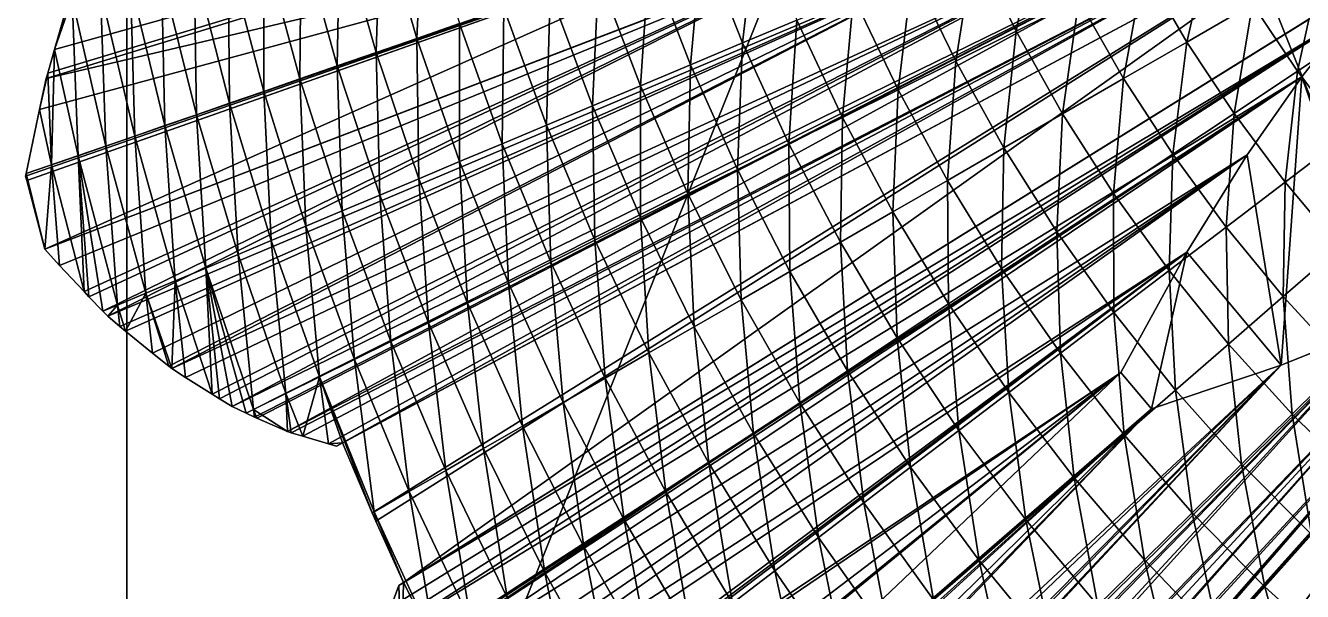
# Model space of a CAD drawing. Header units: inches. Extents: x 62 to 1153, y 3 to 780.
# Drawn here: x 1099.68 to 1114, y 733.6 to 739.94 of the extents above; entities that cross this region are included whole.
import ezdxf

# ---------------------------------------------------------------- set-up
doc = ezdxf.new("R2010")
doc.units = ezdxf.units.IN
doc.header["$MEASUREMENT"] = 0
doc.layers.add('ConstLine', color=6, linetype='Continuous')
doc.layers.add('ObjLayer', color=2, linetype='Continuous')

msp = doc.modelspace()

# ---------------------------------------------------------------- linework, layer by layer
at = {"layer": 'ConstLine'}
for points in [[(1120.817, 772.324), (1100.817, 722.324), (1100.817, 772.324)], [(1100.817, 722.324), (1120.817, 772.324), (1120.817, 722.324)], [(1120.817, 722.324, 4), (1100.817, 772.324, 4), (1100.817, 722.324, 4)], [(1100.817, 772.324, 4), (1120.817, 722.324, 4), (1113.931, 745.614, 4)], [(1100.817, 772.324, 4), (1100.817, 722.324), (1100.817, 722.324, 4)], [(1100.817, 722.324), (1100.817, 772.324, 4), (1100.817, 772.324)], [(1113.931, 745.614, 4), (1120.817, 722.324, 4), (1113.99, 745.462, 4)], [(1113.99, 745.462, 4), (1120.817, 722.324, 4), (1114.222, 744.897, 4)], [(1108.949, 741.469, 36.5), (1110.102, 742.483, 36.5), (1099.914, 739.347, 27.856)], [(1110.102, 742.483, 36.5), (1099.931, 739.407, 27.772), (1099.914, 739.347, 27.856)], [(1110.102, 742.483, 36.5), (1100.007, 739.674, 27.405), (1099.931, 739.407, 27.772)], [(1110.102, 742.483, 36.5), (1100.169, 740.233, 26.638), (1100.007, 739.674, 27.405)], [(1108.949, 741.469, 36.5), (1099.688, 738.285, 29.138), (1099.682, 738.253, 29.178)], [(1108.949, 741.469, 36.5), (1099.682, 738.253, 29.178), (1099.695, 738.204, 29.174)], [(1108.949, 741.469, 36.5), (1099.84, 739.001, 28.272), (1099.688, 738.285, 29.138)], [(1108.949, 741.469, 36.5), (1099.695, 738.204, 29.174), (1099.899, 737.437, 29.1)], [(1108.949, 741.469, 36.5), (1099.914, 739.347, 27.856), (1099.84, 739.001, 28.272)], [(1109.131, 740.967, 36.5), (1108.949, 741.469, 36.5), (1099.899, 737.437, 29.1)], [(1114.584, 741.332, 36.5), (1103.238, 735.267, 22.768), (1114.744, 741.417, 36.5)], [(1114.744, 741.417, 36.5), (1103.238, 735.267, 22.768), (1103.569, 734.481, 22.684)], [(1114.744, 741.417, 36.5), (1103.569, 734.481, 22.684), (1103.611, 734.388, 22.676)], [(1114.744, 741.417, 36.5), (1103.611, 734.388, 22.676), (1103.922, 733.701, 22.623)], [(1115.142, 740.677, 36.5), (1114.744, 741.417, 36.5), (1103.922, 733.701, 22.623)], [(1114.584, 741.332, 36.5), (1103.169, 735.23, 22.926), (1103.238, 735.267, 22.768)], [(1113.884, 741.191, 36.5), (1103.169, 735.23, 22.926), (1114.584, 741.332, 36.5)], [(1104.141, 741.331, 17.573), (1104.072, 739.798, 18.453), (1103.664, 741.199, 18.478)], [(1104.141, 741.331, 17.573), (1104.549, 739.963, 17.556), (1104.072, 739.798, 18.453)], [(1113.014, 741.066, 36.5), (1102.621, 735.392, 23.896), (1113.884, 741.191, 36.5)], [(1113.884, 741.191, 36.5), (1102.621, 735.392, 23.896), (1102.663, 735.379, 23.82)], [(1113.884, 741.191, 36.5), (1102.663, 735.379, 23.82), (1102.791, 735.341, 23.592)], [(1103.208, 741.073, 19.381), (1103.177, 739.489, 20.243), (1102.772, 740.952, 20.281)], [(1113.884, 741.191, 36.5), (1102.791, 735.341, 23.592), (1103.08, 735.255, 23.078)], [(1113.884, 741.191, 36.5), (1103.08, 735.255, 23.078), (1103.169, 735.23, 22.926)], [(1103.208, 741.073, 19.381), (1103.615, 739.64, 19.349), (1103.177, 739.489, 20.243)], [(1103.664, 741.199, 18.478), (1103.615, 739.64, 19.349), (1103.208, 741.073, 19.381)], [(1103.664, 741.199, 18.478), (1104.072, 739.798, 18.453), (1103.615, 739.64, 19.349)], [(1107.883, 741.117, 12.146), (1107.724, 739.746, 13.068), (1107.266, 740.904, 13.049)], [(1107.883, 741.117, 12.146), (1108.333, 740.001, 12.178), (1107.724, 739.746, 13.068)], [(1111.038, 741.134, 8.634), (1110.791, 739.878, 9.573), (1110.319, 740.833, 9.515)], [(1111.493, 740.226, 8.705), (1110.791, 739.878, 9.573), (1111.038, 741.134, 8.634)], [(1109.131, 740.967, 36.5), (1099.899, 737.437, 29.1), (1100.062, 737.255, 28.749)], [(1109.131, 740.967, 36.5), (1100.062, 737.255, 28.749), (1100.338, 736.961, 28.179)], [(1109.131, 740.967, 36.5), (1100.338, 736.961, 28.179), (1100.392, 736.902, 28.066)], [(1109.131, 740.967, 36.5), (1100.392, 736.902, 28.066), (1100.55, 736.741, 27.754)], [(1109.131, 740.967, 36.5), (1100.55, 736.741, 27.754), (1100.607, 736.685, 27.645)], [(1109.131, 740.967, 36.5), (1100.607, 736.685, 27.645), (1110.666, 740.932, 36.5)], [(1110.666, 740.932, 36.5), (1100.607, 736.685, 27.645), (1100.741, 736.57, 27.378)], [(1110.666, 740.932, 36.5), (1100.741, 736.57, 27.378), (1100.804, 736.519, 27.256)], [(1110.666, 740.932, 36.5), (1100.804, 736.519, 27.256), (1101.105, 736.272, 26.678)], [(1110.666, 740.932, 36.5), (1101.105, 736.272, 26.678), (1101.291, 736.126, 26.334)], [(1110.666, 740.932, 36.5), (1101.291, 736.126, 26.334), (1101.323, 736.1, 26.275)], [(1110.666, 740.932, 36.5), (1101.323, 736.1, 26.275), (1111.95, 740.973, 36.5)], [(1111.95, 740.973, 36.5), (1101.323, 736.1, 26.275), (1101.478, 735.998, 25.975)], [(1111.95, 740.973, 36.5), (1101.478, 735.998, 25.975), (1101.777, 735.81, 25.418)], [(1111.95, 740.973, 36.5), (1101.777, 735.81, 25.418), (1101.859, 735.758, 25.266)], [(1111.95, 740.973, 36.5), (1101.859, 735.758, 25.266), (1101.998, 735.674, 25.016)], [(1111.95, 740.973, 36.5), (1101.998, 735.674, 25.016), (1113.014, 741.066, 36.5)], [(1113.014, 741.066, 36.5), (1101.998, 735.674, 25.016), (1102.156, 735.599, 24.72)], [(1113.014, 741.066, 36.5), (1102.156, 735.599, 24.72), (1102.251, 735.555, 24.548)], [(1113.014, 741.066, 36.5), (1102.251, 735.555, 24.548), (1102.275, 735.544, 24.504)], [(1113.014, 741.066, 36.5), (1102.275, 735.544, 24.504), (1102.621, 735.392, 23.896)], [(1102.772, 740.952, 20.281), (1102.757, 739.343, 21.135), (1102.354, 740.837, 21.18)], [(1102.772, 740.952, 20.281), (1103.177, 739.489, 20.243), (1102.757, 739.343, 21.135)], [(1112.982, 740.964, 6.985), (1112.706, 739.757, 7.914), (1112.223, 740.588, 7.842)], [(1113.443, 740.182, 7.07), (1112.706, 739.757, 7.914), (1112.982, 740.964, 6.985)], [(1102.354, 740.837, 21.18), (1102.355, 739.204, 22.026), (1101.955, 740.727, 22.076)], [(1102.354, 740.837, 21.18), (1102.757, 739.343, 21.135), (1102.355, 739.204, 22.026)], [(1107.266, 740.904, 13.049), (1107.139, 739.501, 13.96), (1106.675, 740.699, 13.952)], [(1107.266, 740.904, 13.049), (1107.724, 739.746, 13.068), (1107.139, 739.501, 13.96)], [(1110.319, 740.833, 9.515), (1110.116, 739.544, 10.444), (1109.63, 740.545, 10.4)], [(1110.319, 740.833, 9.515), (1110.791, 739.878, 9.573), (1110.116, 739.544, 10.444)], [(1101.955, 740.727, 22.076), (1101.97, 739.071, 22.916), (1101.573, 740.621, 22.97)], [(1101.955, 740.727, 22.076), (1102.355, 739.204, 22.026), (1101.97, 739.071, 22.916)], [(1115.142, 740.677, 36.5), (1103.922, 733.701, 22.623), (1115.009, 740.595, 36.5)], [(1106.675, 740.699, 13.952), (1106.578, 739.266, 14.851), (1106.109, 740.503, 14.855)], [(1106.675, 740.699, 13.952), (1107.139, 739.501, 13.96), (1106.578, 739.266, 14.851)], [(1101.208, 740.52, 23.863), (1101.246, 738.82, 24.693), (1100.858, 740.423, 24.754)], [(1101.573, 740.621, 22.97), (1101.6, 738.943, 23.804), (1101.208, 740.52, 23.863)], [(1101.208, 740.52, 23.863), (1101.6, 738.943, 23.804), (1101.246, 738.82, 24.693)], [(1101.573, 740.621, 22.97), (1101.97, 739.071, 22.916), (1101.6, 738.943, 23.804)], [(1115.009, 740.595, 36.5), (1103.922, 733.701, 22.623), (1103.869, 733.668, 22.743)], [(1115.009, 740.595, 36.5), (1103.869, 733.668, 22.743), (1114.538, 740.059, 36.5)], [(1106.109, 740.503, 14.855), (1106.04, 739.041, 15.742), (1105.566, 740.315, 15.757)], [(1106.109, 740.503, 14.855), (1106.578, 739.266, 14.851), (1106.04, 739.041, 15.742)], [(1109.63, 740.545, 10.4), (1109.467, 739.222, 11.318), (1108.968, 740.267, 11.288)], [(1109.63, 740.545, 10.4), (1110.116, 739.544, 10.444), (1109.467, 739.222, 11.318)], [(1112.223, 740.588, 7.842), (1111.997, 739.347, 8.762), (1111.493, 740.226, 8.705)], [(1112.706, 739.757, 7.914), (1111.997, 739.347, 8.762), (1112.223, 740.588, 7.842)], [(1114.207, 740.623, 6.233), (1113.946, 739.429, 7.141), (1113.443, 740.182, 7.07)], [(1114.683, 739.919, 6.318), (1113.946, 739.429, 7.141), (1114.207, 740.623, 6.233)], [(1100.858, 740.423, 24.754), (1100.907, 738.703, 25.581), (1100.524, 740.331, 25.644)], [(1100.858, 740.423, 24.754), (1101.246, 738.82, 24.693), (1100.907, 738.703, 25.581)], [(1100.205, 740.243, 26.534), (1100.007, 739.674, 27.405), (1100.169, 740.233, 26.638)], [(1100.205, 740.243, 26.534), (1100.271, 738.483, 27.358), (1100.007, 739.674, 27.405)], [(1100.524, 740.331, 25.644), (1100.582, 738.59, 26.469), (1100.205, 740.243, 26.534)], [(1100.205, 740.243, 26.534), (1100.582, 738.59, 26.469), (1100.271, 738.483, 27.358)], [(1100.524, 740.331, 25.644), (1100.907, 738.703, 25.581), (1100.582, 738.59, 26.469)], [(1105.566, 740.315, 15.757), (1105.523, 738.824, 16.632), (1105.047, 740.136, 16.657)], [(1105.566, 740.315, 15.757), (1106.04, 739.041, 15.742), (1105.523, 738.824, 16.632)], [(1108.968, 740.267, 11.288), (1108.843, 738.913, 12.194), (1108.333, 740.001, 12.178)], [(1108.968, 740.267, 11.288), (1109.467, 739.222, 11.318), (1108.843, 738.913, 12.194)], [(1111.493, 740.226, 8.705), (1111.313, 738.952, 9.615), (1110.791, 739.878, 9.573)], [(1111.997, 739.347, 8.762), (1111.313, 738.952, 9.615), (1111.493, 740.226, 8.705)], [(1105.047, 740.136, 16.657), (1105.027, 738.616, 17.522), (1104.549, 739.963, 17.556)], [(1105.047, 740.136, 16.657), (1105.523, 738.824, 16.632), (1105.027, 738.616, 17.522)], [(1113.443, 740.182, 7.07), (1113.235, 738.956, 7.97), (1112.706, 739.757, 7.914)], [(1113.946, 739.429, 7.141), (1113.235, 738.956, 7.97), (1113.443, 740.182, 7.07)], [(1114.538, 740.059, 36.5), (1103.697, 733.194, 23.412), (1103.646, 733.051, 23.614)], [(1114.538, 740.059, 36.5), (1103.646, 733.051, 23.614), (1113.995, 739.368, 36.5)], [(1114.538, 740.059, 36.5), (1103.78, 733.424, 23.084), (1103.697, 733.194, 23.412)], [(1114.538, 740.059, 36.5), (1103.869, 733.668, 22.743), (1103.78, 733.424, 23.084)], [(1104.549, 739.963, 17.556), (1104.55, 738.417, 18.41), (1104.072, 739.798, 18.453)], [(1104.549, 739.963, 17.556), (1105.027, 738.616, 17.522), (1104.55, 738.417, 18.41)], [(1108.333, 740.001, 12.178), (1108.243, 738.615, 13.071), (1107.724, 739.746, 13.068)], [(1108.333, 740.001, 12.178), (1108.843, 738.913, 12.194), (1108.243, 738.615, 13.071)], [(1113.995, 739.368, 36.5), (1114.958, 736.616, 36.5), (1114.538, 740.059, 36.5)], [(1104.072, 739.798, 18.453), (1104.093, 738.225, 19.298), (1103.615, 739.64, 19.349)], [(1104.072, 739.798, 18.453), (1104.55, 738.417, 18.41), (1104.093, 738.225, 19.298)], [(1110.791, 739.878, 9.573), (1110.655, 738.572, 10.471), (1110.116, 739.544, 10.444)], [(1111.313, 738.952, 9.615), (1110.655, 738.572, 10.471), (1110.791, 739.878, 9.573)], [(1114.683, 739.919, 6.318), (1114.491, 738.707, 7.198), (1113.946, 739.429, 7.141)], [(1100.007, 739.674, 27.405), (1099.973, 738.38, 28.248), (1099.931, 739.407, 27.772)], [(1100.007, 739.674, 27.405), (1100.271, 738.483, 27.358), (1099.973, 738.38, 28.248)], [(1103.615, 739.64, 19.349), (1103.654, 738.041, 20.185), (1103.177, 739.489, 20.243)], [(1103.615, 739.64, 19.349), (1104.093, 738.225, 19.298), (1103.654, 738.041, 20.185)], [(1107.724, 739.746, 13.068), (1107.666, 738.329, 13.95), (1107.139, 739.501, 13.96)], [(1107.724, 739.746, 13.068), (1108.243, 738.615, 13.071), (1107.666, 738.329, 13.95)], [(1112.706, 739.757, 7.914), (1112.548, 738.499, 8.803), (1111.997, 739.347, 8.762)], [(1113.235, 738.956, 7.97), (1112.548, 738.499, 8.803), (1112.706, 739.757, 7.914)], [(1107.139, 739.501, 13.96), (1107.111, 738.055, 14.829), (1106.578, 739.266, 14.851)], [(1107.139, 739.501, 13.96), (1107.666, 738.329, 13.95), (1107.111, 738.055, 14.829)], [(1110.116, 739.544, 10.444), (1110.02, 738.206, 11.331), (1109.467, 739.222, 11.318)], [(1110.116, 739.544, 10.444), (1110.655, 738.572, 10.471), (1110.02, 738.206, 11.331)], [(1099.931, 739.407, 27.772), (1099.973, 738.38, 28.248), (1099.84, 739.001, 28.272)], [(1099.931, 739.407, 27.772), (1099.84, 739.001, 28.272), (1099.914, 739.347, 27.856)], [(1103.177, 739.489, 20.243), (1103.232, 737.865, 21.071), (1102.757, 739.343, 21.135)], [(1103.177, 739.489, 20.243), (1103.654, 738.041, 20.185), (1103.232, 737.865, 21.071)], [(1113.995, 739.368, 36.5), (1103.445, 732.274, 24.596), (1113.382, 738.494, 36.5)], [(1113.995, 739.368, 36.5), (1103.494, 732.475, 24.336), (1103.445, 732.274, 24.596)], [(1113.995, 739.368, 36.5), (1103.511, 732.54, 24.253), (1103.494, 732.475, 24.336)], [(1113.995, 739.368, 36.5), (1103.518, 732.565, 24.222), (1103.511, 732.54, 24.253)], [(1113.995, 739.368, 36.5), (1103.646, 733.051, 23.614), (1103.518, 732.565, 24.222)], [(1113.946, 739.429, 7.141), (1113.807, 738.187, 8.012), (1113.235, 738.956, 7.97)], [(1113.382, 738.494, 36.5), (1113.765, 736.138, 36.5), (1113.995, 739.368, 36.5)], [(1113.995, 739.368, 36.5), (1113.765, 736.138, 36.5), (1114.958, 736.616, 36.5)], [(1114.491, 738.707, 7.198), (1113.807, 738.187, 8.012), (1113.946, 739.429, 7.141)], [(1102.757, 739.343, 21.135), (1102.827, 737.695, 21.956), (1102.355, 739.204, 22.026)], [(1102.757, 739.343, 21.135), (1103.232, 737.865, 21.071), (1102.827, 737.695, 21.956)], [(1106.578, 739.266, 14.851), (1106.578, 737.79, 15.709), (1106.04, 739.041, 15.742)], [(1106.578, 739.266, 14.851), (1107.111, 738.055, 14.829), (1106.578, 737.79, 15.709)], [(1109.467, 739.222, 11.318), (1109.409, 737.853, 12.192), (1108.843, 738.913, 12.194)], [(1109.467, 739.222, 11.318), (1110.02, 738.206, 11.331), (1109.409, 737.853, 12.192)], [(1111.997, 739.347, 8.762), (1111.885, 738.058, 9.641), (1111.313, 738.952, 9.615)], [(1112.548, 738.499, 8.803), (1111.885, 738.058, 9.641), (1111.997, 739.347, 8.762)], [(1101.97, 739.071, 22.916), (1102.065, 737.376, 23.727), (1101.6, 738.943, 23.804)], [(1102.355, 739.204, 22.026), (1102.438, 737.532, 22.842), (1101.97, 739.071, 22.916)], [(1101.97, 739.071, 22.916), (1102.438, 737.532, 22.842), (1102.065, 737.376, 23.727)], [(1102.355, 739.204, 22.026), (1102.827, 737.695, 21.956), (1102.438, 737.532, 22.842)], [(1099.84, 739.001, 28.272), (1099.973, 738.38, 28.248), (1099.688, 738.285, 29.138)], [(1101.6, 738.943, 23.804), (1101.706, 737.225, 24.612), (1101.246, 738.82, 24.693)], [(1101.6, 738.943, 23.804), (1102.065, 737.376, 23.727), (1101.706, 737.225, 24.612)], [(1106.04, 739.041, 15.742), (1106.065, 737.536, 16.588), (1105.523, 738.824, 16.632)], [(1106.04, 739.041, 15.742), (1106.578, 737.79, 15.709), (1106.065, 737.536, 16.588)], [(1111.313, 738.952, 9.615), (1111.246, 737.632, 10.482), (1110.655, 738.572, 10.471)], [(1111.885, 738.058, 9.641), (1111.246, 737.632, 10.482), (1111.313, 738.952, 9.615)], [(1113.235, 738.956, 7.97), (1113.145, 737.684, 8.829), (1112.548, 738.499, 8.803)], [(1113.807, 738.187, 8.012), (1113.145, 737.684, 8.829), (1113.235, 738.956, 7.97)], [(1101.246, 738.82, 24.693), (1101.362, 737.081, 25.498), (1100.907, 738.703, 25.581)], [(1101.246, 738.82, 24.693), (1101.706, 737.225, 24.612), (1101.362, 737.081, 25.498)], [(1105.523, 738.824, 16.632), (1105.572, 737.291, 17.468), (1105.027, 738.616, 17.522)], [(1105.523, 738.824, 16.632), (1106.065, 737.536, 16.588), (1105.572, 737.291, 17.468)], [(1108.843, 738.913, 12.194), (1108.821, 737.513, 13.056), (1108.243, 738.615, 13.071)], [(1108.843, 738.913, 12.194), (1109.409, 737.853, 12.192), (1108.821, 737.513, 13.056)], [(1100.907, 738.703, 25.581), (1101.031, 736.943, 26.385), (1100.582, 738.59, 26.469)], [(1100.907, 738.703, 25.581), (1101.362, 737.081, 25.498), (1101.031, 736.943, 26.385)], [(1114.491, 738.707, 7.198), (1114.42, 737.453, 8.039), (1113.807, 738.187, 8.012)], [(1100.582, 738.59, 26.469), (1100.714, 736.81, 27.274), (1100.271, 738.483, 27.358)], [(1100.582, 738.59, 26.469), (1101.031, 736.943, 26.385), (1100.714, 736.81, 27.274)], [(1113.382, 738.494, 36.5), (1103.291, 731.331, 25.677), (1112.704, 737.402, 36.5)], [(1113.382, 738.494, 36.5), (1103.328, 731.565, 25.405), (1103.291, 731.331, 25.677)], [(1113.382, 738.494, 36.5), (1103.374, 731.842, 25.09), (1103.328, 731.565, 25.405)], [(1113.382, 738.494, 36.5), (1103.445, 732.274, 24.596), (1103.374, 731.842, 25.09)], [(1105.027, 738.616, 17.522), (1105.097, 737.056, 18.348), (1104.55, 738.417, 18.41)], [(1105.027, 738.616, 17.522), (1105.572, 737.291, 17.468), (1105.097, 737.056, 18.348)], [(1108.243, 738.615, 13.071), (1108.253, 737.186, 13.922), (1107.666, 738.329, 13.95)], [(1108.243, 738.615, 13.071), (1108.821, 737.513, 13.056), (1108.253, 737.186, 13.922)], [(1110.655, 738.572, 10.471), (1110.628, 737.221, 11.326), (1110.02, 738.206, 11.331)], [(1111.246, 737.632, 10.482), (1110.628, 737.221, 11.326), (1110.655, 738.572, 10.471)], [(1112.548, 738.499, 8.803), (1112.506, 737.197, 9.651), (1111.885, 738.058, 9.641)], [(1113.145, 737.684, 8.829), (1112.506, 737.197, 9.651), (1112.548, 738.499, 8.803)], [(1112.704, 737.402, 36.5), (1113.765, 736.138, 36.5), (1113.382, 738.494, 36.5)], [(1099.973, 738.38, 28.248), (1099.899, 737.437, 29.1), (1099.688, 738.285, 29.138)], [(1099.973, 738.38, 28.248), (1100.062, 737.255, 28.749), (1099.899, 737.437, 29.1)], [(1100.271, 738.483, 27.358), (1100.338, 736.961, 28.179), (1099.973, 738.38, 28.248)], [(1099.973, 738.38, 28.248), (1100.338, 736.961, 28.179), (1100.062, 737.255, 28.749)], [(1100.271, 738.483, 27.358), (1100.714, 736.81, 27.274), (1100.55, 736.741, 27.754)], [(1100.271, 738.483, 27.358), (1100.55, 736.741, 27.754), (1100.392, 736.902, 28.066)], [(1100.271, 738.483, 27.358), (1100.392, 736.902, 28.066), (1100.338, 736.961, 28.179)], [(1104.55, 738.417, 18.41), (1104.64, 736.83, 19.227), (1104.093, 738.225, 19.298)], [(1104.55, 738.417, 18.41), (1105.097, 737.056, 18.348), (1104.64, 736.83, 19.227)], [(1099.688, 738.285, 29.138), (1099.695, 738.204, 29.174), (1099.682, 738.253, 29.178)], [(1099.688, 738.285, 29.138), (1099.899, 737.437, 29.1), (1099.695, 738.204, 29.174)], [(1104.093, 738.225, 19.298), (1104.201, 736.612, 20.107), (1103.654, 738.041, 20.185)], [(1104.093, 738.225, 19.298), (1104.64, 736.83, 19.227), (1104.201, 736.612, 20.107)], [(1107.666, 738.329, 13.95), (1107.707, 736.87, 14.788), (1107.111, 738.055, 14.829)], [(1107.666, 738.329, 13.95), (1108.253, 737.186, 13.922), (1107.707, 736.87, 14.788)], [(1110.02, 738.206, 11.331), (1110.032, 736.825, 12.174), (1109.409, 737.853, 12.192)], [(1110.02, 738.206, 11.331), (1110.628, 737.221, 11.326), (1110.032, 736.825, 12.174)], [(1113.807, 738.187, 8.012), (1113.787, 736.904, 8.841), (1113.145, 737.684, 8.829)], [(1114.42, 737.453, 8.039), (1113.787, 736.904, 8.841), (1113.807, 738.187, 8.012)], [(1103.654, 738.041, 20.185), (1103.778, 736.402, 20.986), (1103.232, 737.865, 21.071)], [(1103.654, 738.041, 20.185), (1104.201, 736.612, 20.107), (1103.778, 736.402, 20.986)], [(1107.111, 738.055, 14.829), (1107.18, 736.566, 15.656), (1106.578, 737.79, 15.709)], [(1107.111, 738.055, 14.829), (1107.707, 736.87, 14.788), (1107.18, 736.566, 15.656)], [(1117.431, 737.989, 36.5), (1117.31, 737.853, 36.5), (1107.941, 727.402, 21.536)], [(1117.431, 737.989, 36.5), (1107.941, 727.402, 21.536), (1107.963, 727.374, 21.53)], [(1117.431, 737.989, 36.5), (1107.963, 727.374, 21.53), (1108.728, 726.478, 21.363)], [(1117.431, 737.989, 36.5), (1108.728, 726.478, 21.363), (1109.09, 726.06, 21.288)], [(1117.431, 737.989, 36.5), (1109.09, 726.06, 21.288), (1109.114, 726.034, 21.284)], [(1118.058, 737.429, 36.5), (1117.431, 737.989, 36.5), (1109.114, 726.034, 21.284)], [(1111.887, 736.726, 10.477), (1111.246, 737.632, 10.482), (1111.885, 738.058, 9.641)], [(1112.506, 737.197, 9.651), (1111.887, 736.726, 10.477), (1111.885, 738.058, 9.641)], [(1103.232, 737.865, 21.071), (1103.371, 736.201, 21.866), (1102.827, 737.695, 21.956)], [(1103.232, 737.865, 21.071), (1103.778, 736.402, 20.986), (1103.371, 736.201, 21.866)], [(1106.578, 737.79, 15.709), (1106.673, 736.273, 16.525), (1106.065, 737.536, 16.588)], [(1106.578, 737.79, 15.709), (1107.18, 736.566, 15.656), (1106.673, 736.273, 16.525)], [(1117.31, 737.853, 36.5), (1107.877, 727.331, 21.68), (1107.941, 727.402, 21.536)], [(1116.7, 737.482, 36.5), (1107.877, 727.331, 21.68), (1117.31, 737.853, 36.5)], [(1109.409, 737.853, 12.192), (1109.457, 736.442, 13.023), (1108.821, 737.513, 13.056)], [(1109.409, 737.853, 12.192), (1110.032, 736.825, 12.174), (1109.457, 736.442, 13.023)], [(1102.827, 737.695, 21.956), (1102.979, 736.006, 22.747), (1102.438, 737.532, 22.842)], [(1102.827, 737.695, 21.956), (1103.371, 736.201, 21.866), (1102.979, 736.006, 22.747)], [(1111.289, 736.271, 11.306), (1110.628, 737.221, 11.326), (1111.246, 737.632, 10.482)], [(1111.887, 736.726, 10.477), (1111.289, 736.271, 11.306), (1111.246, 737.632, 10.482)], [(1113.173, 736.372, 9.647), (1112.506, 737.197, 9.651), (1113.145, 737.684, 8.829)], [(1113.787, 736.904, 8.841), (1113.173, 736.372, 9.647), (1113.145, 737.684, 8.829)], [(1102.438, 737.532, 22.842), (1102.602, 735.819, 23.629), (1102.065, 737.376, 23.727)], [(1102.438, 737.532, 22.842), (1102.979, 736.006, 22.747), (1102.602, 735.819, 23.629)], [(1106.065, 737.536, 16.588), (1106.183, 735.99, 17.394), (1105.572, 737.291, 17.468)], [(1106.065, 737.536, 16.588), (1106.673, 736.273, 16.525), (1106.183, 735.99, 17.394)], [(1108.821, 737.513, 13.056), (1108.901, 736.072, 13.875), (1108.253, 737.186, 13.922)], [(1108.821, 737.513, 13.056), (1109.457, 736.442, 13.023), (1108.901, 736.072, 13.875)], [(1102.065, 737.376, 23.727), (1102.239, 735.64, 24.511), (1101.706, 737.225, 24.612)], [(1102.065, 737.376, 23.727), (1102.602, 735.819, 23.629), (1102.239, 735.64, 24.511)], [(1112.704, 737.402, 36.5), (1103.192, 730.206, 26.828), (1111.967, 736.055, 36.5)], [(1112.704, 737.402, 36.5), (1103.197, 730.267, 26.764), (1103.192, 730.206, 26.828)], [(1112.704, 737.402, 36.5), (1103.204, 730.354, 26.674), (1103.197, 730.267, 26.764)], [(1112.704, 737.402, 36.5), (1103.269, 731.087, 25.926), (1103.204, 730.354, 26.674)], [(1112.704, 737.402, 36.5), (1103.291, 731.331, 25.677), (1103.269, 731.087, 25.926)], [(1115.925, 737.067, 36.5), (1107.236, 727.247, 22.631), (1116.7, 737.482, 36.5)], [(1116.7, 737.482, 36.5), (1107.236, 727.247, 22.631), (1107.329, 727.258, 22.489)], [(1116.7, 737.482, 36.5), (1107.329, 727.258, 22.489), (1107.8, 727.32, 21.791)], [(1116.7, 737.482, 36.5), (1107.8, 727.32, 21.791), (1107.826, 727.323, 21.754)], [(1116.7, 737.482, 36.5), (1107.826, 727.323, 21.754), (1107.877, 727.331, 21.68)], [(1118.058, 737.429, 36.5), (1109.114, 726.034, 21.284), (1117.961, 737.307, 36.5)], [(1112.31, 735.646, 36.5), (1112.704, 737.402, 36.5), (1111.967, 736.055, 36.5)], [(1112.704, 737.402, 36.5), (1112.31, 735.646, 36.5), (1113.765, 736.138, 36.5)], [(1114.471, 736.162, 8.841), (1113.787, 736.904, 8.841), (1114.42, 737.453, 8.039)], [(1101.706, 737.225, 24.612), (1101.777, 735.81, 25.418), (1101.362, 737.081, 25.498)], [(1101.706, 737.225, 24.612), (1101.859, 735.758, 25.266), (1101.777, 735.81, 25.418)], [(1101.706, 737.225, 24.612), (1102.239, 735.64, 24.511), (1102.156, 735.599, 24.72)], [(1101.706, 737.225, 24.612), (1102.156, 735.599, 24.72), (1101.998, 735.674, 25.016)], [(1101.706, 737.225, 24.612), (1101.998, 735.674, 25.016), (1101.859, 735.758, 25.266)], [(1105.572, 737.291, 17.468), (1105.711, 735.718, 18.264), (1105.097, 737.056, 18.348)], [(1105.572, 737.291, 17.468), (1106.183, 735.99, 17.394), (1105.711, 735.718, 18.264)], [(1117.961, 737.307, 36.5), (1109.067, 725.974, 21.393), (1117.702, 736.642, 36.5)], [(1117.961, 737.307, 36.5), (1109.114, 726.034, 21.284), (1109.067, 725.974, 21.393)], [(1110.71, 735.83, 12.138), (1110.032, 736.825, 12.174), (1110.628, 737.221, 11.326)], [(1111.289, 736.271, 11.306), (1110.71, 735.83, 12.138), (1110.628, 737.221, 11.326)], [(1101.362, 737.081, 25.498), (1101.323, 736.1, 26.275), (1101.031, 736.943, 26.385)], [(1101.362, 737.081, 25.498), (1101.478, 735.998, 25.975), (1101.323, 736.1, 26.275)], [(1101.362, 737.081, 25.498), (1101.777, 735.81, 25.418), (1101.478, 735.998, 25.975)], [(1114.958, 736.616, 36.5), (1106.472, 727.25, 23.738), (1115.925, 737.067, 36.5)], [(1115.925, 737.067, 36.5), (1106.472, 727.25, 23.738), (1106.546, 727.249, 23.63)], [(1115.925, 737.067, 36.5), (1106.546, 727.249, 23.63), (1106.824, 727.245, 23.22)], [(1115.925, 737.067, 36.5), (1106.824, 727.245, 23.22), (1107.186, 727.247, 22.703)], [(1115.925, 737.067, 36.5), (1107.186, 727.247, 22.703), (1107.236, 727.247, 22.631)], [(1108.253, 737.186, 13.922), (1108.364, 735.715, 14.729), (1107.707, 736.87, 14.788)], [(1108.253, 737.186, 13.922), (1108.901, 736.072, 13.875), (1108.364, 735.715, 14.729)], [(1112.578, 735.857, 10.457), (1111.887, 736.726, 10.477), (1112.506, 737.197, 9.651)], [(1113.173, 736.372, 9.647), (1112.578, 735.857, 10.457), (1112.506, 737.197, 9.651)], [(1101.031, 736.943, 26.385), (1100.804, 736.519, 27.256), (1100.714, 736.81, 27.274)], [(1101.031, 736.943, 26.385), (1101.105, 736.272, 26.678), (1100.804, 736.519, 27.256)], [(1101.031, 736.943, 26.385), (1101.291, 736.126, 26.334), (1101.105, 736.272, 26.678)], [(1101.031, 736.943, 26.385), (1101.323, 736.1, 26.275), (1101.291, 736.126, 26.334)], [(1105.097, 737.056, 18.348), (1105.256, 735.455, 19.135), (1104.64, 736.83, 19.227)], [(1105.097, 737.056, 18.348), (1105.711, 735.718, 18.264), (1105.256, 735.455, 19.135)], [(1100.714, 736.81, 27.274), (1100.607, 736.685, 27.645), (1100.55, 736.741, 27.754)], [(1100.714, 736.81, 27.274), (1100.741, 736.57, 27.378), (1100.607, 736.685, 27.645)], [(1100.714, 736.81, 27.274), (1100.804, 736.519, 27.256), (1100.741, 736.57, 27.378)], [(1104.64, 736.83, 19.227), (1104.818, 735.202, 20.007), (1104.201, 736.612, 20.107)], [(1104.64, 736.83, 19.227), (1105.256, 735.455, 19.135), (1104.818, 735.202, 20.007)], [(1107.707, 736.87, 14.788), (1107.846, 735.37, 15.584), (1107.18, 736.566, 15.656)], [(1107.707, 736.87, 14.788), (1108.364, 735.715, 14.729), (1107.846, 735.37, 15.584)], [(1110.032, 736.825, 12.174), (1110.15, 735.404, 12.973), (1109.457, 736.442, 13.023)], [(1110.71, 735.83, 12.138), (1110.15, 735.404, 12.973), (1110.032, 736.825, 12.174)], [(1113.886, 735.586, 9.631), (1113.173, 736.372, 9.647), (1113.787, 736.904, 8.841)], [(1114.471, 736.162, 8.841), (1113.886, 735.586, 9.631), (1113.787, 736.904, 8.841)], [(1117.702, 736.642, 36.5), (1108.999, 725.195, 22.194), (1117.427, 735.807, 36.5)], [(1117.702, 736.642, 36.5), (1109.046, 725.739, 21.631), (1108.999, 725.195, 22.194)], [(1117.702, 736.642, 36.5), (1109.052, 725.812, 21.557), (1109.046, 725.739, 21.631)], [(1117.702, 736.642, 36.5), (1109.067, 725.974, 21.393), (1109.052, 725.812, 21.557)], [(1112.002, 735.357, 11.27), (1111.289, 736.271, 11.306), (1111.887, 736.726, 10.477)], [(1112.578, 735.857, 10.457), (1112.002, 735.357, 11.27), (1111.887, 736.726, 10.477)], [(1104.201, 736.612, 20.107), (1104.394, 734.958, 20.881), (1103.778, 736.402, 20.986)], [(1104.201, 736.612, 20.107), (1104.818, 735.202, 20.007), (1104.394, 734.958, 20.881)], [(1113.765, 736.138, 36.5), (1105.594, 727.371, 24.992), (1114.958, 736.616, 36.5)], [(1114.958, 736.616, 36.5), (1105.594, 727.371, 24.992), (1105.806, 727.338, 24.68)], [(1114.958, 736.616, 36.5), (1105.806, 727.338, 24.68), (1105.882, 727.328, 24.571)], [(1114.958, 736.616, 36.5), (1105.882, 727.328, 24.571), (1106.317, 727.268, 23.952)], [(1114.958, 736.616, 36.5), (1106.317, 727.268, 23.952), (1106.472, 727.25, 23.738)], [(1107.18, 736.566, 15.656), (1107.346, 735.037, 16.441), (1106.673, 736.273, 16.525)], [(1107.18, 736.566, 15.656), (1107.846, 735.37, 15.584), (1107.346, 735.037, 16.441)], [(1103.778, 736.402, 20.986), (1103.986, 734.722, 21.755), (1103.371, 736.201, 21.866)], [(1103.778, 736.402, 20.986), (1104.394, 734.958, 20.881), (1103.986, 734.722, 21.755)], [(1109.457, 736.442, 13.023), (1109.608, 734.992, 13.811), (1108.901, 736.072, 13.875)], [(1109.457, 736.442, 13.023), (1110.15, 735.404, 12.973), (1109.608, 734.992, 13.811)], [(1113.318, 735.027, 10.424), (1112.578, 735.857, 10.457), (1113.173, 736.372, 9.647)], [(1113.886, 735.586, 9.631), (1113.318, 735.027, 10.424), (1113.173, 736.372, 9.647)], [(1103.371, 736.201, 21.866), (1103.592, 734.494, 22.631), (1102.979, 736.006, 22.747)], [(1103.371, 736.201, 21.866), (1103.986, 734.722, 21.755), (1103.592, 734.494, 22.631)], [(1106.673, 736.273, 16.525), (1106.862, 734.716, 17.3), (1106.183, 735.99, 17.394)], [(1106.673, 736.273, 16.525), (1107.346, 735.037, 16.441), (1106.862, 734.716, 17.3)], [(1111.443, 734.873, 12.087), (1110.71, 735.83, 12.138), (1111.289, 736.271, 11.306)], [(1112.002, 735.357, 11.27), (1111.443, 734.873, 12.087), (1111.289, 736.271, 11.306)], [(1112.31, 735.646, 36.5), (1104.635, 727.656, 26.394), (1113.765, 736.138, 36.5)], [(1113.765, 736.138, 36.5), (1104.635, 727.656, 26.394), (1104.812, 727.599, 26.125)], [(1113.765, 736.138, 36.5), (1104.812, 727.599, 26.125), (1105.221, 727.476, 25.523)], [(1113.765, 736.138, 36.5), (1105.221, 727.476, 25.523), (1105.303, 727.451, 25.403)], [(1113.765, 736.138, 36.5), (1105.303, 727.451, 25.403), (1105.551, 727.382, 25.05)], [(1113.765, 736.138, 36.5), (1105.551, 727.382, 25.05), (1105.594, 727.371, 24.992)], [(1108.901, 736.072, 13.875), (1109.084, 734.593, 14.651), (1108.364, 735.715, 14.729)], [(1108.901, 736.072, 13.875), (1109.608, 734.992, 13.811), (1109.084, 734.593, 14.651)], [(1114.644, 734.842, 9.603), (1113.886, 735.586, 9.631), (1114.471, 736.162, 8.841)], [(1102.979, 736.006, 22.747), (1102.791, 735.341, 23.592), (1102.602, 735.819, 23.629)], [(1102.979, 736.006, 22.747), (1103.08, 735.255, 23.078), (1102.791, 735.341, 23.592)], [(1102.979, 736.006, 22.747), (1103.592, 734.494, 22.631), (1103.569, 734.481, 22.684)], [(1102.979, 736.006, 22.747), (1103.238, 735.267, 22.768), (1103.08, 735.255, 23.078)], [(1102.979, 736.006, 22.747), (1103.569, 734.481, 22.684), (1103.238, 735.267, 22.768)], [(1111.967, 736.055, 36.5), (1103.185, 729.38, 27.6), (1103.183, 728.93, 28.021)], [(1111.967, 736.055, 36.5), (1103.183, 728.93, 28.021), (1103.183, 728.906, 28.045)], [(1111.967, 736.055, 36.5), (1103.183, 728.906, 28.045), (1103.196, 728.88, 28.04)], [(1111.967, 736.055, 36.5), (1103.19, 730.107, 26.917), (1103.185, 729.38, 27.6)], [(1111.967, 736.055, 36.5), (1103.192, 730.206, 26.828), (1103.19, 730.107, 26.917)], [(1111.967, 736.055, 36.5), (1103.196, 728.88, 28.04), (1103.606, 728.116, 27.908)], [(1112.31, 735.646, 36.5), (1111.967, 736.055, 36.5), (1103.606, 728.116, 27.908)], [(1106.183, 735.99, 17.394), (1106.395, 734.405, 18.161), (1105.711, 735.718, 18.264)], [(1106.183, 735.99, 17.394), (1106.862, 734.716, 17.3), (1106.395, 734.405, 18.161)], [(1102.602, 735.819, 23.629), (1102.621, 735.392, 23.896), (1102.239, 735.64, 24.511)], [(1102.602, 735.819, 23.629), (1102.791, 735.341, 23.592), (1102.663, 735.379, 23.82)], [(1102.602, 735.819, 23.629), (1102.663, 735.379, 23.82), (1102.621, 735.392, 23.896)], [(1117.427, 735.807, 36.5), (1108.999, 725.016, 22.362), (1108.997, 724.633, 22.72)], [(1117.427, 735.807, 36.5), (1108.997, 724.633, 22.72), (1108.997, 724.238, 23.096)], [(1117.427, 735.807, 36.5), (1108.997, 724.238, 23.096), (1117.151, 734.775, 36.5)], [(1117.427, 735.807, 36.5), (1108.999, 725.195, 22.194), (1108.999, 725.016, 22.362)], [(1110.901, 734.403, 12.907), (1110.15, 735.404, 12.973), (1110.71, 735.83, 12.138)], [(1111.443, 734.873, 12.087), (1110.901, 734.403, 12.907), (1110.71, 735.83, 12.138)], [(1112.766, 734.483, 11.222), (1112.002, 735.357, 11.27), (1112.578, 735.857, 10.457)], [(1113.318, 735.027, 10.424), (1112.766, 734.483, 11.222), (1112.578, 735.857, 10.457)], [(1102.239, 735.64, 24.511), (1102.251, 735.555, 24.548), (1102.156, 735.599, 24.72)], [(1102.239, 735.64, 24.511), (1102.621, 735.392, 23.896), (1102.275, 735.544, 24.504)], [(1102.239, 735.64, 24.511), (1102.275, 735.544, 24.504), (1102.251, 735.555, 24.548)], [(1112.31, 735.646, 36.5), (1103.606, 728.116, 27.908), (1103.631, 728.104, 27.868)], [(1112.31, 735.646, 36.5), (1103.631, 728.104, 27.868), (1103.833, 728.008, 27.561)], [(1112.31, 735.646, 36.5), (1103.833, 728.008, 27.561), (1103.904, 727.976, 27.455)], [(1112.31, 735.646, 36.5), (1103.904, 727.976, 27.455), (1104.32, 727.789, 26.843)], [(1112.31, 735.646, 36.5), (1104.32, 727.789, 26.843), (1104.572, 727.683, 26.483)], [(1112.31, 735.646, 36.5), (1104.572, 727.683, 26.483), (1104.635, 727.656, 26.394)], [(1105.711, 735.718, 18.264), (1105.943, 734.104, 19.023), (1105.256, 735.455, 19.135)], [(1105.711, 735.718, 18.264), (1106.395, 734.405, 18.161), (1105.943, 734.104, 19.023)], [(1108.364, 735.715, 14.729), (1108.576, 734.206, 15.494), (1107.846, 735.37, 15.584)], [(1108.364, 735.715, 14.729), (1109.084, 734.593, 14.651), (1108.576, 734.206, 15.494)], [(1114.105, 734.24, 10.38), (1113.318, 735.027, 10.424), (1113.886, 735.586, 9.631)], [(1114.644, 734.842, 9.603), (1114.105, 734.24, 10.38), (1113.886, 735.586, 9.631)], [(1105.256, 735.455, 19.135), (1105.506, 733.813, 19.888), (1104.818, 735.202, 20.007)], [(1105.256, 735.455, 19.135), (1105.943, 734.104, 19.023), (1105.506, 733.813, 19.888)], [(1107.846, 735.37, 15.584), (1108.085, 733.832, 16.339), (1107.346, 735.037, 16.441)], [(1107.846, 735.37, 15.584), (1108.576, 734.206, 15.494), (1108.085, 733.832, 16.339)], [(1110.15, 735.404, 12.973), (1110.375, 733.948, 13.731), (1109.608, 734.992, 13.811)], [(1110.901, 734.403, 12.907), (1110.375, 733.948, 13.731), (1110.15, 735.404, 12.973)], [(1112.23, 733.956, 12.023), (1111.443, 734.873, 12.087), (1112.002, 735.357, 11.27)], [(1112.766, 734.483, 11.222), (1112.23, 733.956, 12.023), (1112.002, 735.357, 11.27)], [(1103.238, 735.267, 22.768), (1103.169, 735.23, 22.926), (1103.08, 735.255, 23.078)], [(1104.818, 735.202, 20.007), (1105.084, 733.532, 20.755), (1104.394, 734.958, 20.881)], [(1104.818, 735.202, 20.007), (1105.506, 733.813, 19.888), (1105.084, 733.532, 20.755)], [(1104.394, 734.958, 20.881), (1104.675, 733.261, 21.624), (1103.986, 734.722, 21.755)], [(1104.394, 734.958, 20.881), (1105.084, 733.532, 20.755), (1104.675, 733.261, 21.624)], [(1107.346, 735.037, 16.441), (1107.609, 733.47, 17.188), (1106.862, 734.716, 17.3)], [(1107.346, 735.037, 16.441), (1108.085, 733.832, 16.339), (1107.609, 733.47, 17.188)], [(1109.608, 734.992, 13.811), (1109.866, 733.506, 14.557), (1109.084, 734.593, 14.651)], [(1109.608, 734.992, 13.811), (1110.375, 733.948, 13.731), (1109.866, 733.506, 14.557)], [(1113.581, 733.653, 11.162), (1112.766, 734.483, 11.222), (1113.318, 735.027, 10.424)], [(1114.105, 734.24, 10.38), (1113.581, 733.653, 11.162), (1113.318, 735.027, 10.424)], [(1117.151, 734.775, 36.5), (1108.997, 724.238, 23.096), (1109.003, 724.155, 23.168)], [(1117.151, 734.775, 36.5), (1109.003, 724.155, 23.168), (1109.066, 723.306, 23.898)], [(1117.151, 734.775, 36.5), (1109.066, 723.306, 23.898), (1109.073, 723.217, 23.975)], [(1117.151, 734.775, 36.5), (1109.073, 723.217, 23.975), (1109.083, 723.094, 24.083)], [(1117.151, 734.775, 36.5), (1109.083, 723.094, 24.083), (1116.887, 733.518, 36.5)], [(1111.709, 733.443, 12.828), (1110.901, 734.403, 12.907), (1111.443, 734.873, 12.087)], [(1112.23, 733.956, 12.023), (1111.709, 733.443, 12.828), (1111.443, 734.873, 12.087)], [(1103.986, 734.722, 21.755), (1104.281, 732.998, 22.496), (1103.592, 734.494, 22.631)], [(1103.986, 734.722, 21.755), (1104.675, 733.261, 21.624), (1104.281, 732.998, 22.496)], [(1106.862, 734.716, 17.3), (1107.148, 733.119, 18.038), (1106.395, 734.405, 18.161)], [(1106.862, 734.716, 17.3), (1107.609, 733.47, 17.188), (1107.148, 733.119, 18.038)], [(1103.592, 734.494, 22.631), (1103.611, 734.388, 22.676), (1103.569, 734.481, 22.684)], [(1103.592, 734.494, 22.631), (1104.281, 732.998, 22.496), (1103.922, 733.701, 22.623)], [(1103.592, 734.494, 22.631), (1103.922, 733.701, 22.623), (1103.611, 734.388, 22.676)], [(1109.084, 734.593, 14.651), (1109.371, 733.077, 15.387), (1108.576, 734.206, 15.494)], [(1109.084, 734.593, 14.651), (1109.866, 733.506, 14.557), (1109.371, 733.077, 15.387)], [(1113.07, 733.083, 11.948), (1112.23, 733.956, 12.023), (1112.766, 734.483, 11.222)], [(1113.581, 733.653, 11.162), (1113.07, 733.083, 11.948), (1112.766, 734.483, 11.222)], [(1106.395, 734.405, 18.161), (1106.701, 732.779, 18.892), (1105.943, 734.104, 19.023)], [(1106.395, 734.405, 18.161), (1107.148, 733.119, 18.038), (1106.701, 732.779, 18.892)], [(1111.202, 732.944, 13.637), (1110.375, 733.948, 13.731), (1110.901, 734.403, 12.907)], [(1111.709, 733.443, 12.828), (1111.202, 732.944, 13.637), (1110.901, 734.403, 12.907)], [(1108.576, 734.206, 15.494), (1108.891, 732.661, 16.221), (1108.085, 733.832, 16.339)], [(1108.576, 734.206, 15.494), (1109.371, 733.077, 15.387), (1108.891, 732.661, 16.221)], [(1114.445, 732.871, 11.094), (1113.581, 733.653, 11.162), (1114.105, 734.24, 10.38)], [(1120.029, 734.305, 36.5), (1119.274, 733.55, 36.5), (1113.8, 720.261, 22.114)], [(1120.029, 734.305, 36.5), (1113.8, 720.261, 22.114), (1114.01, 720.36, 21.838)], [(1105.943, 734.104, 19.023), (1106.268, 732.45, 19.749), (1105.506, 733.813, 19.888)], [(1105.943, 734.104, 19.023), (1106.701, 732.779, 18.892), (1106.268, 732.45, 19.749)], [(1110.375, 733.948, 13.731), (1110.71, 732.459, 14.45), (1109.866, 733.506, 14.557)], [(1111.202, 732.944, 13.637), (1110.71, 732.459, 14.45), (1110.375, 733.948, 13.731)], [(1112.573, 732.527, 12.738), (1111.709, 733.443, 12.828), (1112.23, 733.956, 12.023)], [(1113.07, 733.083, 11.948), (1112.573, 732.527, 12.738), (1112.23, 733.956, 12.023)], [(1105.506, 733.813, 19.888), (1105.848, 732.13, 20.609), (1105.084, 733.532, 20.755)], [(1105.506, 733.813, 19.888), (1106.268, 732.45, 19.749), (1105.848, 732.13, 20.609)], [(1108.085, 733.832, 16.339), (1108.425, 732.257, 17.058), (1107.609, 733.47, 17.188)], [(1108.085, 733.832, 16.339), (1108.891, 732.661, 16.221), (1108.425, 732.257, 17.058)], [(1103.869, 733.668, 22.743), (1103.899, 732.744, 23.371), (1103.78, 733.424, 23.084)], [(1103.922, 733.701, 22.623), (1103.899, 732.744, 23.371), (1103.869, 733.668, 22.743)], [(1103.922, 733.701, 22.623), (1104.281, 732.998, 22.496), (1103.899, 732.744, 23.371)], [(1113.964, 732.258, 11.864), (1113.07, 733.083, 11.948), (1113.581, 733.653, 11.162)], [(1114.445, 732.871, 11.094), (1113.964, 732.258, 11.864), (1113.581, 733.653, 11.162)]]:
    msp.add_3dface(points, dxfattribs=at)
at = {"layer": 'ObjLayer'}
for p, q in [((1100.817, 722.324), (1100.817, 772.324)), ((1100.817, 722.324, 4), (1100.817, 772.324, 4)), ((1099.695, 738.204, 29.174), (1108.949, 741.469, 36.5)), ((1103.238, 735.267, 22.768), (1114.744, 741.417, 36.5)), ((1109.131, 740.967, 36.5), (1099.899, 737.437, 29.1)), ((1115.142, 740.677, 36.5), (1103.922, 733.701, 22.623)), ((1100.169, 740.233, 26.638), (1100.007, 739.674, 27.405)), ((1113.995, 739.368, 36.5), (1114.538, 740.059, 36.5)), ((1100.007, 739.674, 27.405), (1099.931, 739.407, 27.772)), ((1099.931, 739.407, 27.772), (1099.914, 739.347, 27.856)), ((1113.382, 738.494, 36.5), (1113.995, 739.368, 36.5)), ((1099.914, 739.347, 27.856), (1099.84, 739.001, 28.272)), ((1099.84, 739.001, 28.272), (1099.688, 738.285, 29.138)), ((1112.704, 737.402, 36.5), (1113.382, 738.494, 36.5)), ((1099.688, 738.285, 29.138), (1099.682, 738.253, 29.178)), ((1099.682, 738.253, 29.178), (1099.695, 738.204, 29.174)), ((1099.695, 738.204, 29.174), (1099.899, 737.437, 29.1)), ((1117.431, 737.989, 36.5), (1107.941, 727.402, 21.536)), ((1099.899, 737.437, 29.1), (1100.062, 737.255, 28.749)), ((1111.967, 736.055, 36.5), (1112.704, 737.402, 36.5)), ((1100.062, 737.255, 28.749), (1100.338, 736.961, 28.179)), ((1100.338, 736.961, 28.179), (1100.392, 736.902, 28.066)), ((1100.392, 736.902, 28.066), (1100.55, 736.741, 27.754)), ((1100.55, 736.741, 27.754), (1100.607, 736.685, 27.645)), ((1100.607, 736.685, 27.645), (1100.741, 736.57, 27.378)), ((1100.741, 736.57, 27.378), (1100.804, 736.519, 27.256)), ((1100.804, 736.519, 27.256), (1101.105, 736.272, 26.678)), ((1114.958, 736.616, 36.5), (1113.765, 736.138, 36.5)), ((1101.105, 736.272, 26.678), (1101.291, 736.126, 26.334)), ((1101.291, 736.126, 26.334), (1101.323, 736.1, 26.275)), ((1101.323, 736.1, 26.275), (1101.478, 735.998, 25.975)), ((1113.765, 736.138, 36.5), (1112.31, 735.646, 36.5)), ((1101.478, 735.998, 25.975), (1101.777, 735.81, 25.418)), ((1111.967, 736.055, 36.5), (1103.183, 728.93, 28.021)), ((1112.31, 735.646, 36.5), (1111.967, 736.055, 36.5)), ((1101.777, 735.81, 25.418), (1101.859, 735.758, 25.266)), ((1101.859, 735.758, 25.266), (1101.998, 735.674, 25.016)), ((1101.998, 735.674, 25.016), (1102.156, 735.599, 24.72)), ((1103.631, 728.104, 27.868), (1112.31, 735.646, 36.5)), ((1102.156, 735.599, 24.72), (1102.251, 735.555, 24.548)), ((1102.251, 735.555, 24.548), (1102.275, 735.544, 24.504)), ((1102.275, 735.544, 24.504), (1102.621, 735.392, 23.896)), ((1102.621, 735.392, 23.896), (1102.663, 735.379, 23.82)), ((1102.663, 735.379, 23.82), (1102.791, 735.341, 23.592)), ((1102.791, 735.341, 23.592), (1103.08, 735.255, 23.078)), ((1103.08, 735.255, 23.078), (1103.169, 735.23, 22.926)), ((1103.169, 735.23, 22.926), (1103.238, 735.267, 22.768)), ((1103.238, 735.267, 22.768), (1103.569, 734.481, 22.684)), ((1103.569, 734.481, 22.684), (1103.611, 734.388, 22.676)), ((1103.611, 734.388, 22.676), (1103.922, 733.701, 22.623)), ((1103.869, 733.668, 22.743), (1103.78, 733.424, 23.084)), ((1103.922, 733.701, 22.623), (1103.869, 733.668, 22.743))]:
    msp.add_line(p, q, dxfattribs=at)

doc.saveas('drawing.dxf')
